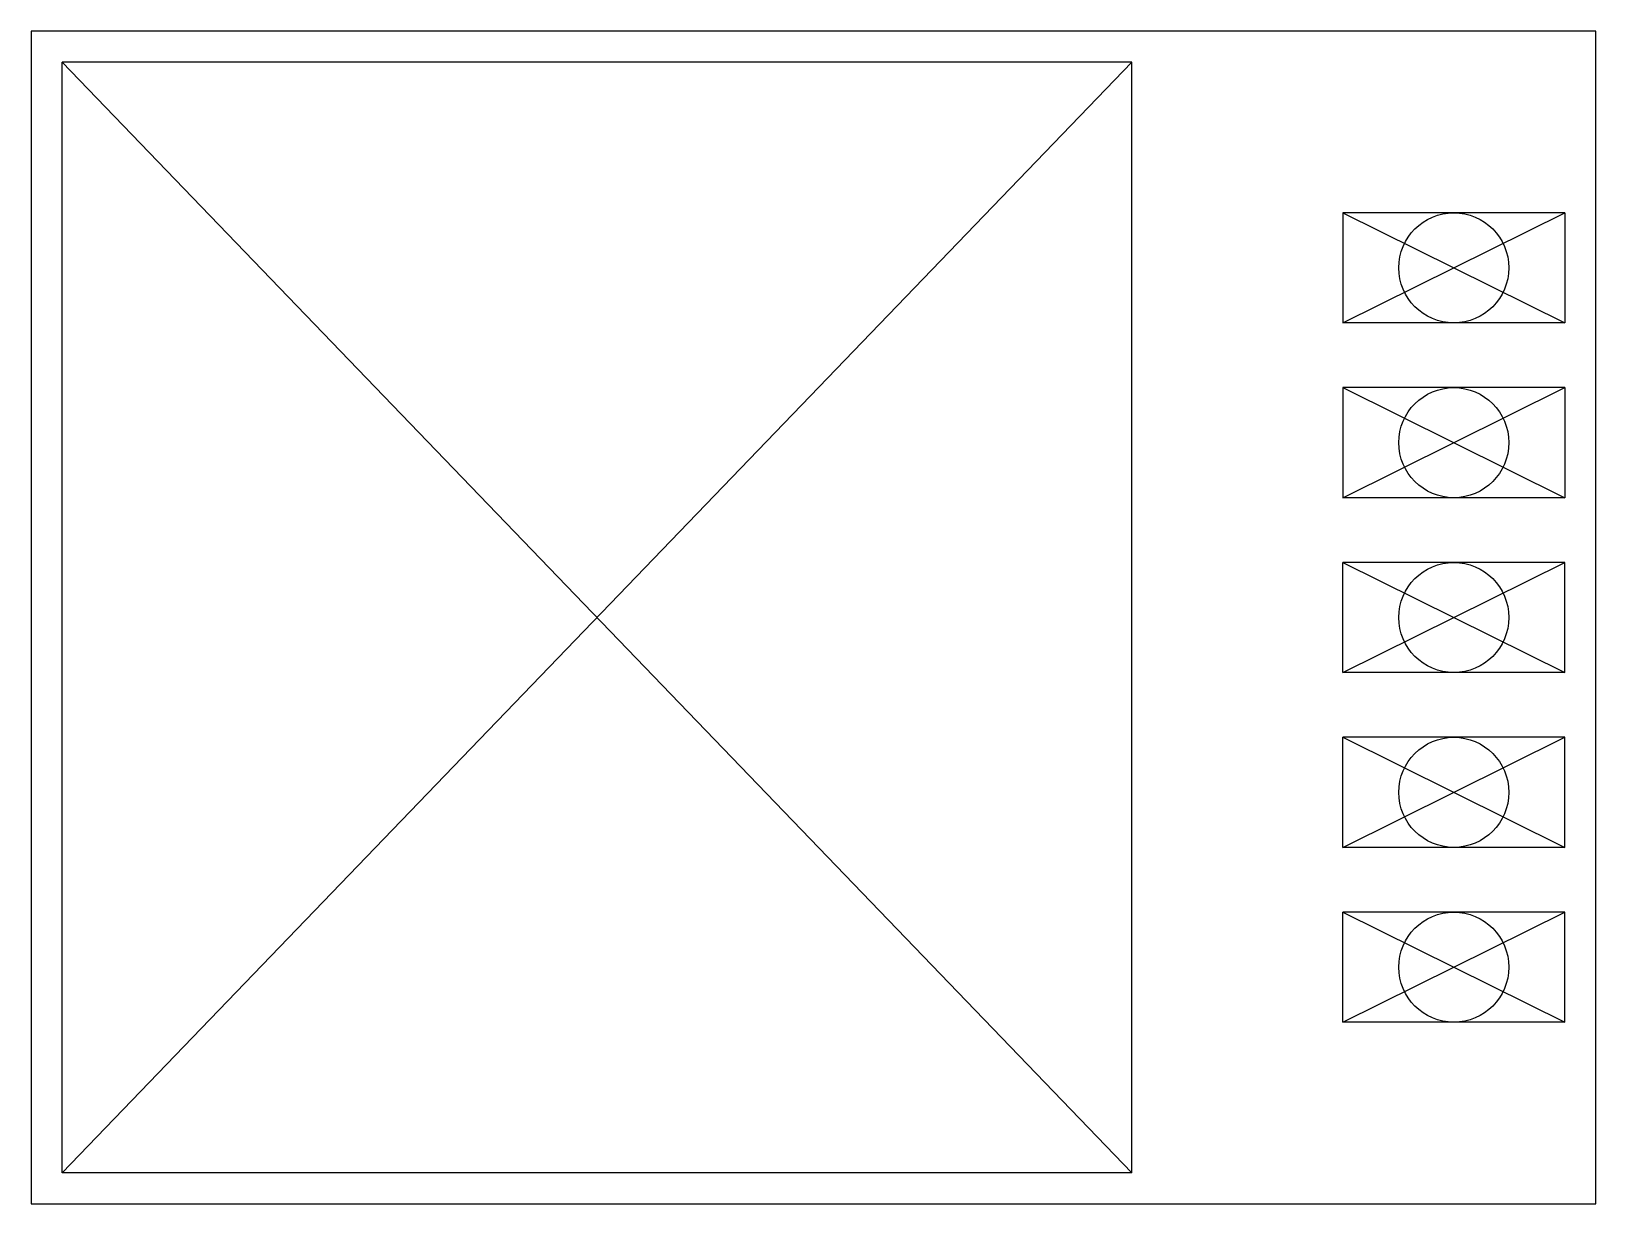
# Model space of a CAD drawing. Extents: x -5.5 to 9.7, y -5.7 to 5.7.
import ezdxf

# ---------------------------------------------------------------- set-up
doc = ezdxf.new("R2010")
doc.units = 0
doc.layers.add('粗实线层', color=7, linetype='CONTINUOUS')
doc.layers.add('细实线层', color=7, linetype='CONTINUOUS')

msp = doc.modelspace()

# ---------------------------------------------------------------- linework, layer by layer
at = {"layer": '粗实线层'}
for p, q in [((-5.5, 5.7), (-5.5, -5.7)), ((9.71, 5.7), (-5.5, 5.7)), ((9.71, -5.7), (9.71, 5.7)), ((-5.5, -5.7), (9.71, -5.7))]:
    msp.add_line(p, q, dxfattribs=at)
at = {"layer": '细实线层'}
for p, q in [((-5.2, -5.4), (-5.2, 5.4)), ((5.2, 5.4), (-5.2, 5.4)), ((-5.2, 5.4), (5.2, -5.4)), ((-5.2, -5.4), (5.2, 5.4)), ((5.2, -5.4), (5.2, 5.4)), ((9.41, 3.935), (7.25, 3.935)), ((7.25, 3.935), (7.25, 2.865)), ((7.25, 3.935), (9.41, 2.865)), ((7.25, 2.865), (9.41, 3.935)), ((9.41, 3.935), (9.41, 2.865)), ((9.41, 2.865), (7.25, 2.865)), ((9.41, 2.235), (7.25, 2.235)), ((7.25, 2.235), (7.25, 1.165)), ((7.25, 2.235), (9.41, 1.165)), ((7.25, 1.165), (9.41, 2.235)), ((9.41, 2.235), (9.41, 1.165)), ((9.41, 1.165), (7.25, 1.165)), ((9.41, 0.535), (7.25, 0.535)), ((7.25, -0.535), (7.25, 0.535)), ((7.25, 0.535), (9.41, -0.535)), ((7.25, -0.535), (9.41, 0.535)), ((9.41, -0.535), (9.41, 0.535)), ((9.41, -0.535), (7.25, -0.535)), ((9.41, -1.165), (7.25, -1.165)), ((7.25, -2.235), (7.25, -1.165)), ((7.25, -1.165), (9.41, -2.235)), ((7.25, -2.235), (9.41, -1.165)), ((9.41, -2.235), (9.41, -1.165)), ((9.41, -2.235), (7.25, -2.235)), ((9.41, -2.865), (7.25, -2.865)), ((7.25, -3.935), (7.25, -2.865)), ((7.25, -2.865), (9.41, -3.935)), ((7.25, -3.935), (9.41, -2.865)), ((9.41, -3.935), (9.41, -2.865)), ((9.41, -3.935), (7.25, -3.935)), ((5.2, -5.4), (-5.2, -5.4))]:
    msp.add_line(p, q, dxfattribs=at)
for centre in [(8.33, 3.4), (8.33, 1.7), (8.33, 0), (8.33, -1.7), (8.33, -3.4)]:
    msp.add_circle(centre, 0.535, dxfattribs=at)

doc.saveas('drawing.dxf')
